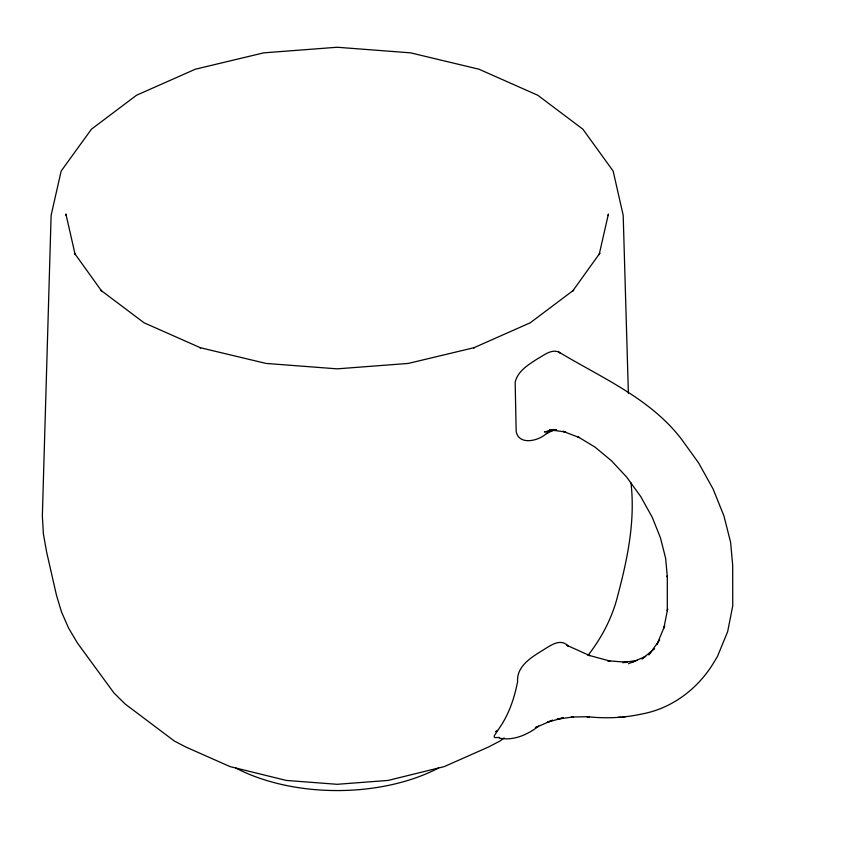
<?xml version="1.0" encoding="UTF-8"?>
<svg xmlns="http://www.w3.org/2000/svg" width="847" height="847" viewBox="0 0 847 847"><rect width="100%" height="100%" fill="white"/><g stroke="black" fill="none" stroke-linecap="round" stroke-linejoin="round"><path stroke-width="1.27" d="M608.199 215.614L608.411 214.037L599.168 254.566L599.845 253.189L572.678 291.061L573.673 290.119L530.275 322.771L473.706 347.831L474.468 347.598L408.233 363.437L337.159 368.847L266.074 363.437L199.839 347.598L200.601 347.831L144.032 322.771L100.634 290.119L101.629 291.061L74.462 253.189L75.15 254.566L65.907 214.037L66.108 215.614M627.013 662.269L607.627 660.745L609.978 661.084L587.871 655.049L589.766 655.62L566.738 645.245L568.125 645.996C560.185 637.579 549.936 646.06 542.504 650.401C531.313 657.42 516.564 666.197 517.591 681.56A232.12 134.017 60 0 1 502.218 723.762L494.563 735.312A26.109 5.093 -30.4 0 0 494.944 737.61L499.359 737.441M658.098 642.301L656.891 644.609L664.641 625.986L663.857 628.114L667.658 608.898L667.309 610.719L667.309 575.685L667.351 577.178L665.636 558.321L660.438 537.771L652.211 517.242L640.724 496.543L626.822 477.274L611.598 460.884L594.965 447.068L577.887 436.756L579.327 437.539L562.81 431.271L564.811 431.875M588.4 654.847C602.079 637.188 612.54 617.018 617.834 595.25C627.553 558.597 635.335 521.064 630.994 482.949M659.675 639.983L648.802 654.9L650.771 652.518M547.395 432.573C540.037 440.768 518.904 446.147 516.172 431.494L515.167 382.219C517.633 371.177 528.475 364.591 537.369 358.906C543.795 355.433 551.27 348.763 558.956 352.098C601.592 377.857 649.776 398.079 681.073 438.63L698.637 462.949L713.121 489.068L723.931 515.887L730.601 542.271L732.687 565.235L732.74 605.891L727.647 631.693L717.441 656.478L714.646 661.115C698.934 688.039 672.38 708.568 641.475 714.063C623.572 718.034 605.044 718.637 586.844 716.647L589.512 716.689L571.312 717.038L573.26 716.869M654.604 648.77L641.931 658.934L644.726 656.827M504.124 737.906L499.984 741.019L488.603 746.959L444.241 766.609L388.064 780.426L337.159 784.301L286.244 780.426L230.066 766.609L185.705 746.959L174.323 741.019L125.123 703.995L113.953 692.973L77.469 643.085L68.554 628.019L61.535 612.032L56.474 595.25L46.574 551.831L43.409 533.949L42.35 515.908L51.116 215.318L61.153 171.062L91.455 129.178L136.536 95.245L195.297 69.221L263.724 52.853L337.159 47.252L410.583 52.853L479.01 69.221L537.771 95.245L582.863 129.178L613.154 171.062L623.191 215.318L628.379 393.304M495.389 731.713L497.517 730.41M546.559 433.728L554.065 429.725M552.445 720.278L535.336 727.626L538.597 726.239C527.437 734.73 513.483 741.072 499.201 738.097M628.538 663.73L645.668 656.425M552.519 720.246L547.12 722.279L563.276 717.822L556.987 719.219L573.006 716.964M631.767 662.354L634.996 661.242M549.735 430.784L544.441 431.906L556.394 430.107M637.484 660.406L622.693 662.576L627.405 662.354M617.823 717.42L620.745 717.165M622.312 717.017L625.255 716.763M556.627 430.011L549.512 429.778L565.828 432.023M558.956 352.098L559.856 353.019M438.587 768.007A151.2 87.294 0 0 1 235.731 768.007"/></g></svg>
